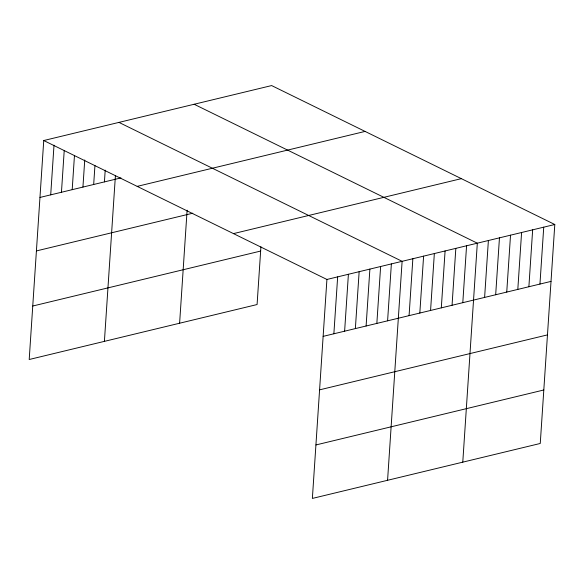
<?xml version="1.0" encoding="UTF-8"?>
<svg xmlns="http://www.w3.org/2000/svg" width="584" height="584" viewBox="0 0 584 584"><rect width="100%" height="100%" fill="white"/><g stroke="black" fill="none" stroke-linecap="round" stroke-linejoin="round"><path stroke-width="0.88" d="M43.742 140.532L326.916 279.459L312.367 498.429L540.258 443.468L554.8 224.497L271.633 85.571L43.742 140.532L29.2 359.503L257.084 304.541L260.924 246.755M50.706 194.852L54.005 145.168M61.451 192.26L64.211 150.708M72.197 189.669L74.475 155.344M82.935 187.077L84.738 159.98M93.681 184.486L94.944 165.52M104.427 181.894L105.2 170.156M104.405 341.37L115.406 175.689M179.609 323.229L187.114 210.189M333.873 333.778L337.654 276.867M344.618 331.186L348.4 274.276M355.364 328.595L359.145 271.684M366.102 326.003L369.884 269.093M376.848 323.412L380.629 266.501M387.594 320.82L391.375 263.91M387.572 480.296L402.113 261.318L118.946 122.392M409.077 315.637L412.859 258.727M419.823 313.046L423.604 256.135M430.569 310.454L434.343 253.551M441.307 307.863L445.088 250.959M452.053 305.271L455.834 248.368M462.798 302.68L466.572 245.776M462.776 462.156L477.318 243.185L194.151 104.259M484.611 297.424L488.385 240.513M495.677 294.752L499.459 237.841M506.744 292.08L510.526 235.177M517.811 289.416L521.592 232.505M528.885 286.744L532.659 229.833M539.952 284.072L543.733 227.161M39.968 197.443L120.954 177.908M137.189 186.376L365.08 131.415M36.412 250.923L192.778 213.211M233.469 233.615L461.353 178.646M32.755 306.023L260.639 251.062M326.916 279.459L554.8 224.497M323.135 336.369L551.019 281.4M319.579 389.849L547.471 334.887M315.922 444.95L543.806 389.988"/></g></svg>
